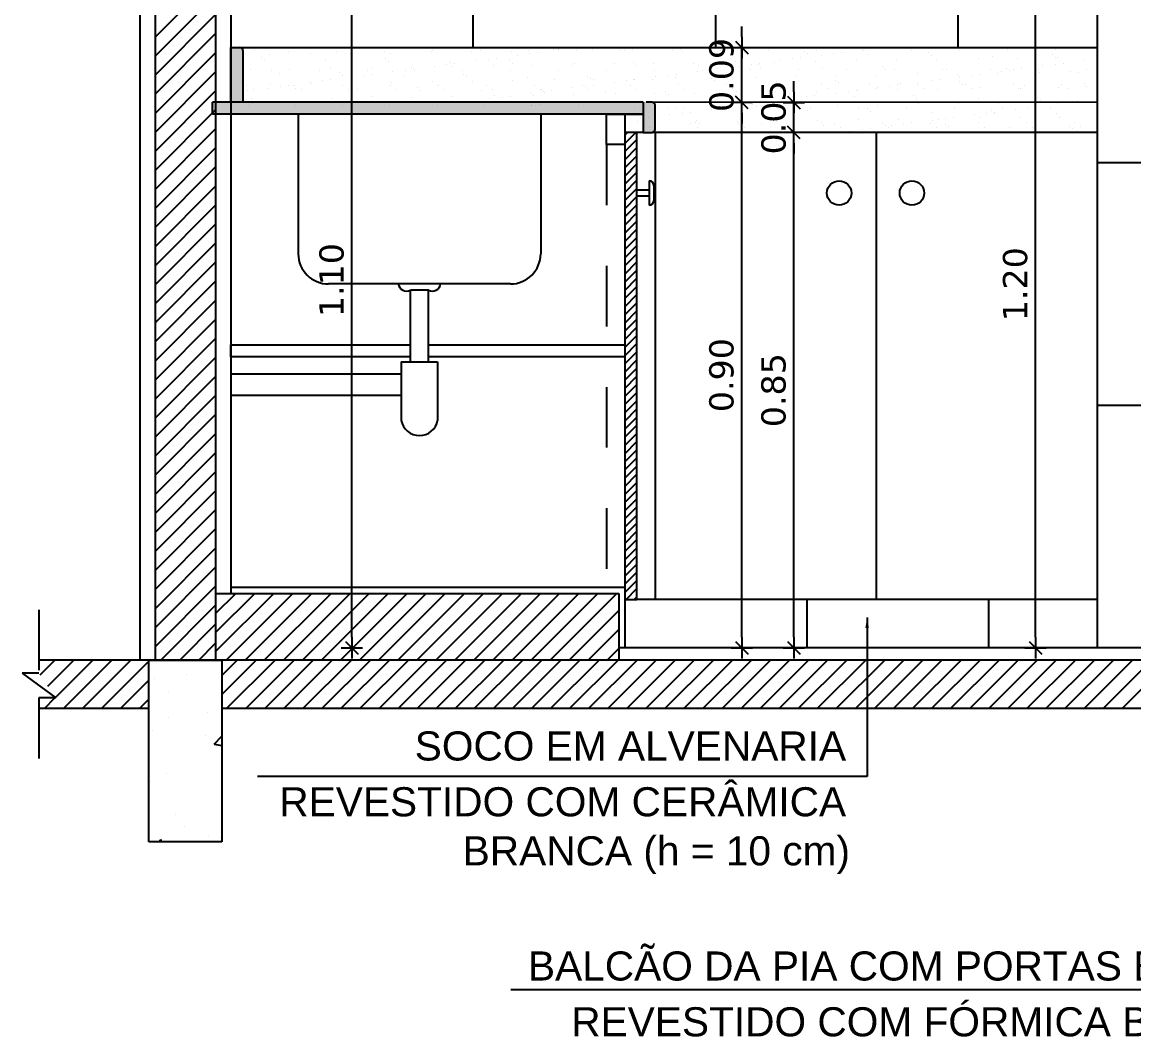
# Model space of a CAD drawing. Extents: x -36 to 357, y 137 to 237.
# Drawn here: x 10.263 to 12.096, y 180.021 to 181.694 of the extents above; entities that cross this region are included whole.
import ezdxf

# ---------------------------------------------------------------- set-up
doc = ezdxf.new("R2010")
doc.units = 0
doc.header["$LTSCALE"] = 0.01
doc.linetypes.add('TRACEJADO_P', pattern=[0.1875, 0.125, -0.0625])
doc.linetypes.add('TRAÇO-2PTOS_P', pattern=[0.625, 0.25, -0.125, 0, -0.125, 0, -0.125])
doc.layers.get('0').update_dxf_attribs({"linetype": 'CONTINUOUS'})
for name, color, linetype in [('01', 1, 'CONTINUOUS'), ('252', 252, 'CONTINUOUS'), ('A-AREAS', 2, 'CONTINUOUS'), ('A-COTAS', 1, 'CONTINUOUS'), ('A-HACHURAPARED', 254, 'CONTINUOUS'), ('A-PISOS-IDEN', 9, 'CONTINUOUS'), ('A-SIMBO', 2, 'CONTINUOUS'), ('AR-CORTE', 1, 'CONTINUOUS'), ('ARQ-ALV-CORTE', 3, 'CONTINUOUS'), ('ARQ-CTA-1_025', 1, 'CONTINUOUS'), ('ARQ-HTC', 9, 'CONTINUOUS'), ('ARQ-SMB-1_025', 1, 'CONTINUOUS'), ('ARQ-TXT-1_025', 2, 'CONTINUOUS'), ('ARQ_CORTE1', 3, 'CONTINUOUS')]:
    doc.layers.add(name, color=color, linetype=linetype)
doc.styles.add('ESC-50-A20', font='arial.ttf', dxfattribs={"height": 0.1})
doc.styles.add('FNDE Texto Cota 0025', font='verdana.ttf', dxfattribs={"height": 0.04})
doc.dimstyles.new('FNDE 1-0025', dxfattribs={"dimscale": 5, "dimtxt": 0.04, "dimasz": 0.0035, "dimexe": 0.15, "dimexo": 0.15, "dimgap": 0.0025, "dimtad": 1, "dimzin": 1, "dimdsep": 46, "dimtxsty": 'FNDE Texto Cota 0025', "dimblk": 'tic', "dimcen": 0.015, "dimdle": 0.15, "dimse1": 1, "dimse2": 1, "dimclrd": 251, "dimclre": 251, "dimclrt": 256, "dimaunit": 1, "dimadec": 3, "dimazin": 0, "dimtfac": 1, "dimtix": 1, "dimtmove": 2, "dimatfit": 3, "dimfxl": 0.15, "dimtvp": 1, "dimtolj": 1, "dimtzin": 0, "dimarcsym": 0})

# ---------------------------------------------------------------- blocks, each defined once
blk = doc.blocks.new('tic')
at = {"color": 251}
for p, q in [((-1, 0), (1, 0)), ((0, -1), (0, 1))]:
    blk.add_line(p, q, dxfattribs=at)
blk.add_line((-0.6, -0.6), (0.6, 0.6))

msp = doc.modelspace()

# ---------------------------------------------------------------- hatches: boundary and pattern name
at = {"layer": 'ARQ-HTC'}
for points in [[(10.6267, 181.6476, 0.414214), (10.6217, 181.6526), (10.6067, 181.6526), (10.6067, 181.5626), (10.6267, 181.5626)], [(11.3067, 181.5576, 0.414214), (11.3017, 181.5626), (11.2917, 181.5626), (11.2867, 181.5626), (11.2867, 181.5126), (11.3017, 181.5126, 0.414214), (11.3067, 181.5176)]]:
    msp.add_hatch(color=256, dxfattribs=at).paths.add_polyline_path(points)
h = msp.add_hatch(color=256, dxfattribs=at)
h.paths.add_polyline_path([(10.6067, 181.5626), (10.5817, 181.5626), (10.5817, 181.5426), (10.6067, 181.5426)])
h.paths.add_polyline_path([(10.5817, 181.5626), (10.5767, 181.5626), (10.5767, 181.5426), (10.5817, 181.5426)])
h.paths.add_polyline_path([(11.2867, 181.5626), (10.6067, 181.5626), (10.6067, 181.5426), (11.2867, 181.5426)])

# ---------------------------------------------------------------- linework, layer by layer
at = {"color": 252, "ltscale": 10}
for p, q in [((10.6356, 181.5565), (10.6356, 181.5565)), ((10.6422, 181.5608), (10.6422, 181.5608)), ((10.7135, 181.5567), (10.7135, 181.5567)), ((10.7913, 181.5568), (10.7913, 181.5568)), ((10.8692, 181.5569), (10.8692, 181.5569)), ((10.947, 181.5571), (10.947, 181.5571)), ((11.0249, 181.5572), (11.0249, 181.5572)), ((11.1027, 181.5574), (11.1027, 181.5574)), ((11.103, 181.5568), (11.103, 181.5568)), ((11.116, 181.5585), (11.116, 181.5585)), ((11.1363, 181.5612), (11.1363, 181.5612)), ((11.1806, 181.5575), (11.1806, 181.5575))]:
    msp.add_line(p, q, dxfattribs=at)
at = {"color": 1}
for p, q in [((10.8829, 181.2626), (10.8829, 181.2626)), ((10.9529, 181.2626), (10.9529, 181.2626))]:
    msp.add_line(p, q, dxfattribs=at)
at = {"layer": '01'}
for p, q in [((10.4567, 183.4372), (10.4567, 180.6422)), ((10.6067, 183.4372), (10.6067, 180.7522)), ((10.6067, 181.5726), (10.6067, 180.7522)), ((11.2267, 181.4926), (11.2267, 181.5426)), ((11.2267, 181.5426), (11.2867, 181.5426)), ((11.2567, 181.5426), (11.2567, 181.4926)), ((11.2867, 181.5126), (11.2767, 181.5126)), ((11.2567, 181.4926), (11.2267, 181.4926))]:
    msp.add_line(p, q, dxfattribs=at)
at = {"layer": '01', "color": 253}
for p, q in [((10.4817, 181.6699), (10.5817, 181.7699)), ((10.4817, 181.6384), (10.5817, 181.7384)), ((10.4817, 181.607), (10.5817, 181.707)), ((10.4817, 181.5756), (10.5817, 181.6756)), ((10.4817, 181.5441), (10.5817, 181.6441)), ((10.4817, 181.5127), (10.5817, 181.6127)), ((10.4817, 181.4813), (10.5817, 181.5813)), ((10.4817, 181.4499), (10.5817, 181.5499)), ((10.4817, 181.4184), (10.5817, 181.5184)), ((10.4817, 181.387), (10.5817, 181.487)), ((10.4817, 181.3556), (10.5817, 181.4556)), ((10.4817, 181.3241), (10.5817, 181.4241)), ((10.4817, 181.2927), (10.5817, 181.3927)), ((10.4817, 181.2613), (10.5817, 181.3613)), ((10.4817, 181.2298), (10.5817, 181.3298)), ((10.4817, 181.1984), (10.5817, 181.2984)), ((10.4817, 181.167), (10.5817, 181.267)), ((10.4817, 181.1355), (10.5817, 181.2355)), ((10.4817, 181.1041), (10.5817, 181.2041)), ((10.4817, 181.0727), (10.5817, 181.1727)), ((10.4817, 181.0413), (10.5817, 181.1413)), ((10.4817, 181.0098), (10.5817, 181.1098)), ((10.4817, 180.9784), (10.5817, 181.0784)), ((10.4817, 180.947), (10.5817, 181.047)), ((10.4817, 180.9155), (10.5817, 181.0155)), ((10.4817, 180.8841), (10.5817, 180.9841)), ((10.4817, 180.8527), (10.5817, 180.9527)), ((10.4817, 180.8212), (10.5817, 180.9212)), ((10.4817, 180.7898), (10.5817, 180.8898)), ((10.4817, 180.7584), (10.5817, 180.8584)), ((10.4817, 180.7269), (10.5817, 180.8269)), ((10.4817, 180.6955), (10.5817, 180.7955)), ((10.4817, 180.6641), (10.5817, 180.7641)), ((10.4912, 180.6422), (10.5817, 180.7327)), ((10.5227, 180.6422), (10.5817, 180.7012)), ((10.5541, 180.6422), (10.5817, 180.6698)), ((10.292, 180.618), (10.3162, 180.6422)), ((10.3046, 180.5992), (10.3477, 180.6422)), ((10.3173, 180.5804), (10.3791, 180.6422)), ((10.3305, 180.5622), (10.4105, 180.6422)), ((10.3619, 180.5622), (10.4419, 180.6422)), ((10.3934, 180.5622), (10.4717, 180.6405)), ((10.5917, 180.6169), (10.617, 180.6422)), ((10.5917, 180.5855), (10.6484, 180.6422)), ((10.5998, 180.5622), (10.6798, 180.6422)), ((10.6313, 180.5622), (10.7113, 180.6422)), ((10.6627, 180.5622), (10.7427, 180.6422)), ((10.6941, 180.5622), (10.7741, 180.6422)), ((10.7256, 180.5622), (10.8056, 180.6422)), ((10.757, 180.5622), (10.837, 180.6422)), ((10.7884, 180.5622), (10.8684, 180.6422)), ((10.8198, 180.5622), (10.8998, 180.6422)), ((10.8513, 180.5622), (10.9313, 180.6422)), ((10.8827, 180.5622), (10.9627, 180.6422)), ((10.9141, 180.5622), (10.9941, 180.6422)), ((10.9456, 180.5622), (11.0256, 180.6422)), ((10.977, 180.5622), (11.057, 180.6422)), ((11.0084, 180.5622), (11.0884, 180.6422)), ((11.0399, 180.5622), (11.1199, 180.6422)), ((11.0713, 180.5622), (11.1513, 180.6422)), ((11.1027, 180.5622), (11.1827, 180.6422)), ((11.1342, 180.5622), (11.2142, 180.6422)), ((11.1656, 180.5622), (11.2456, 180.6422)), ((11.197, 180.5622), (11.277, 180.6422)), ((11.2285, 180.5622), (11.3085, 180.6422)), ((11.2599, 180.5622), (11.3399, 180.6422)), ((11.2913, 180.5622), (11.3713, 180.6422)), ((11.3227, 180.5622), (11.4027, 180.6422)), ((11.3542, 180.5622), (11.4342, 180.6422)), ((11.3856, 180.5622), (11.4656, 180.6422)), ((11.417, 180.5622), (11.497, 180.6422)), ((11.4485, 180.5622), (11.5285, 180.6422)), ((11.4799, 180.5622), (11.5599, 180.6422)), ((11.5113, 180.5622), (11.5913, 180.6422)), ((11.5428, 180.5622), (11.6228, 180.6422)), ((11.5742, 180.5622), (11.6542, 180.6422)), ((11.6056, 180.5622), (11.6856, 180.6422)), ((11.6371, 180.5622), (11.7171, 180.6422)), ((11.6685, 180.5622), (11.7485, 180.6422)), ((11.6999, 180.5622), (11.7799, 180.6422)), ((11.7313, 180.5622), (11.8113, 180.6422)), ((11.7628, 180.5622), (11.8428, 180.6422)), ((11.7942, 180.5622), (11.8742, 180.6422)), ((11.8256, 180.5622), (11.9056, 180.6422)), ((11.8571, 180.5622), (11.9371, 180.6422)), ((11.8885, 180.5622), (11.9685, 180.6422)), ((11.9199, 180.5622), (11.9999, 180.6422)), ((11.9514, 180.5622), (12.0314, 180.6422)), ((11.9828, 180.5622), (12.0628, 180.6422)), ((12.0142, 180.5622), (12.0942, 180.6422)), ((12.0457, 180.5622), (12.1257, 180.6422)), ((12.0771, 180.5622), (12.1571, 180.6422)), ((10.4248, 180.5622), (10.4717, 180.6091)), ((10.2991, 180.5622), (10.3165, 180.5797)), ((10.4562, 180.5622), (10.4717, 180.5777))]:
    msp.add_line(p, q, dxfattribs=at)
at = {"layer": '01', "ltscale": 10}
msp.add_line((10.6217, 181.6526), (12.0367, 181.6526), dxfattribs=at)
at = {"layer": '01', "color": 252}
for p, q in [((10.7179, 181.5426), (10.7179, 181.3126)), ((11.1179, 181.5426), (11.1179, 181.3126)), ((11.0679, 181.2626), (10.7679, 181.2626)), ((10.9329, 181.2526), (10.9029, 181.2526)), ((10.9029, 181.1343), (10.9029, 181.2526)), ((10.9329, 181.1343), (10.9329, 181.2526)), ((10.8879, 181.1343), (10.8879, 181.0376)), ((10.8879, 181.1343), (10.9479, 181.1343)), ((10.9479, 181.1343), (10.9479, 181.0376)), ((10.6067, 181.1143), (10.8879, 181.1143)), ((10.6067, 181.0789), (10.8879, 181.0789))]:
    msp.add_line(p, q, dxfattribs=at)
at = {"layer": '01', "color": 251}
for p, q in [((11.2567, 181.508), (11.2613, 181.5126)), ((11.2567, 181.4945), (11.2748, 181.5126)), ((11.2567, 181.481), (11.2767, 181.501)), ((11.2567, 181.4676), (11.2767, 181.4876)), ((11.2567, 181.4541), (11.2767, 181.4741)), ((11.2567, 181.4406), (11.2767, 181.4606)), ((11.2567, 181.4272), (11.2767, 181.4472)), ((11.2567, 181.4137), (11.2767, 181.4337)), ((11.2567, 181.4002), (11.2767, 181.4202)), ((11.2567, 181.3867), (11.2767, 181.4067)), ((11.2567, 181.3733), (11.2767, 181.3933)), ((11.2567, 181.3598), (11.2767, 181.3798)), ((11.2567, 181.3463), (11.2767, 181.3663)), ((11.2567, 181.3329), (11.2767, 181.3529)), ((11.2567, 181.3194), (11.2767, 181.3394)), ((11.2567, 181.3059), (11.2767, 181.3259)), ((11.2567, 181.2924), (11.2767, 181.3124)), ((11.2567, 181.279), (11.2767, 181.299)), ((11.2567, 181.2655), (11.2767, 181.2855)), ((11.2567, 181.252), (11.2767, 181.272)), ((11.2567, 181.2386), (11.2767, 181.2586)), ((11.2567, 181.2251), (11.2767, 181.2451)), ((11.2567, 181.2116), (11.2767, 181.2316)), ((11.2567, 181.1982), (11.2767, 181.2182)), ((11.2567, 181.1847), (11.2767, 181.2047)), ((11.2567, 181.1712), (11.2767, 181.1912)), ((11.2567, 181.1577), (11.2767, 181.1777)), ((10.6067, 181.1424), (10.6067, 181.1624)), ((10.6067, 181.1624), (10.9029, 181.1624)), ((10.9329, 181.1624), (11.2567, 181.1624)), ((11.2567, 181.1443), (11.2767, 181.1643)), ((11.2567, 181.1624), (11.2567, 181.1424)), ((11.2567, 181.1308), (11.2767, 181.1508)), ((10.9029, 181.1424), (10.6067, 181.1424)), ((11.2567, 181.1424), (10.9329, 181.1424)), ((11.2567, 181.1173), (11.2767, 181.1373)), ((11.2567, 181.1039), (11.2767, 181.1239)), ((11.2567, 181.0904), (11.2767, 181.1104)), ((11.2567, 181.0769), (11.2767, 181.0969)), ((11.2567, 181.0635), (11.2767, 181.0835)), ((11.2567, 181.05), (11.2767, 181.07)), ((11.2567, 181.0365), (11.2767, 181.0565)), ((11.2567, 181.023), (11.2767, 181.043)), ((11.2567, 181.0096), (11.2767, 181.0296)), ((11.2567, 180.9961), (11.2767, 181.0161)), ((11.2567, 180.9826), (11.2767, 181.0026)), ((11.2567, 180.9692), (11.2767, 180.9892)), ((11.2567, 180.9557), (11.2767, 180.9757)), ((11.2567, 180.9422), (11.2767, 180.9622)), ((11.2567, 180.9287), (11.2767, 180.9487)), ((11.2567, 180.9153), (11.2767, 180.9353)), ((11.2567, 180.9018), (11.2767, 180.9218)), ((11.2567, 180.8883), (11.2767, 180.9083)), ((11.2567, 180.8749), (11.2767, 180.8949)), ((11.2567, 180.8614), (11.2767, 180.8814)), ((11.2567, 180.8479), (11.2767, 180.8679)), ((11.2567, 180.8345), (11.2767, 180.8545)), ((11.2567, 180.821), (11.2767, 180.841)), ((11.2567, 180.8075), (11.2767, 180.8275)), ((11.2567, 180.794), (11.2767, 180.814)), ((11.2567, 180.7806), (11.2767, 180.8006)), ((11.2567, 180.7671), (11.2767, 180.7871)), ((11.2567, 180.7536), (11.2767, 180.7736)), ((11.2587, 180.7422), (11.2767, 180.7602)), ((11.2722, 180.7422), (11.2767, 180.7467))]:
    msp.add_line(p, q, dxfattribs=at)
at = {"layer": '01', "linetype": 'TRAÇO-2PTOS_P', "ltscale": 10}
msp.add_line((11.2267, 181.4926), (11.2267, 180.7622), dxfattribs=at)
at = {"layer": '01', "color": 252}
for centre, radius, start, end in [((10.7679, 181.3126), 0.05, 180, 270), ((11.0679, 181.3126), 0.05, 270, 0), ((10.8963, 181.2645), 0.0136, 188.131, 298.7389), ((10.9394, 181.2645), 0.0136, 241.2611, 351.869), ((10.9179, 181.0431), 0.0305, 190.3889, 349.6111)]:
    msp.add_arc(centre, radius, start, end, dxfattribs=at)
at = {"layer": '252', "color": 252}
for p, q in [((11.8067, 181.6526, -0.039), (11.8067, 183.4372, -0.0005)), ((11.0067, 181.6526, -0.039), (11.0067, 181.9022, -0.0336)), ((11.4067, 181.6526, -0.039), (11.4067, 181.9022, -0.0336)), ((12.1367, 181.4622), (12.0367, 181.4622)), ((12.1367, 181.0622), (12.0367, 181.0622)), ((11.5567, 180.7422), (11.5567, 180.6622)), ((11.8567, 180.7422), (11.8567, 180.6622))]:
    msp.add_line(p, q, dxfattribs=at)
at = {"layer": 'A-AREAS'}
for p, q in [((11.2767, 181.5126), (11.2567, 181.5126)), ((11.2767, 181.5126), (11.2567, 181.5126)), ((11.2567, 181.5126), (11.2567, 180.7422)), ((11.2767, 180.7422), (11.2767, 181.5126)), ((11.2567, 180.7422), (11.2767, 180.7422))]:
    msp.add_line(p, q, dxfattribs=at)
at = {"layer": 'A-COTAS'}
for p, q in [((11.3067, 181.5126), (11.3067, 180.7422)), ((11.6717, 180.7422), (11.6717, 181.5126)), ((11.2966, 181.4327), (11.2966, 181.3925)), ((11.3046, 181.4247), (11.3046, 181.4005)), ((11.2966, 181.4176), (11.2767, 181.4176)), ((11.2966, 181.4076), (11.2767, 181.4076))]:
    msp.add_line(p, q, dxfattribs=at)
for centre in [(11.6103, 181.4126), (11.6103, 181.4126), (11.7303, 181.4126)]:
    msp.add_circle(centre, 0.0201, dxfattribs=at)
for centre, start, end in [((11.2966, 181.4247), 0, 90), ((11.2966, 181.4005), 270, 0)]:
    msp.add_arc(centre, 0.008, start, end, dxfattribs=at)
at = {"layer": 'A-HACHURAPARED', "color": 252}
for p, q in [((10.6453, 181.6485), (10.6453, 181.6485)), ((10.6659, 181.6512), (10.6659, 181.6512)), ((10.702, 181.6466), (10.702, 181.6466)), ((10.7384, 181.643), (10.7384, 181.643)), ((10.7811, 181.6467), (10.7811, 181.6467)), ((10.8034, 181.6427), (10.8034, 181.6427)), ((10.8602, 181.6469), (10.8602, 181.6469)), ((10.8699, 181.6435), (10.8699, 181.6435)), ((10.9385, 181.646), (10.9385, 181.646)), ((10.9393, 181.647), (10.9393, 181.647)), ((10.9431, 181.6519), (10.9431, 181.6519)), ((11.0034, 181.6457), (11.0034, 181.6457)), ((11.0184, 181.6471), (11.0184, 181.6471)), ((11.0447, 181.651), (11.0447, 181.651)), ((11.0699, 181.6465), (11.0699, 181.6465)), ((11.0975, 181.6473), (11.0975, 181.6473)), ((11.0996, 181.6425), (11.0996, 181.6425)), ((11.1128, 181.6443), (11.1128, 181.6443)), ((11.1385, 181.649), (11.1385, 181.649)), ((11.1473, 181.6488), (11.1473, 181.6488)), ((11.1479, 181.6488), (11.1479, 181.6488)), ((11.168, 181.6515), (11.168, 181.6515)), ((11.1766, 181.6474), (11.1766, 181.6474)), ((11.2035, 181.6487), (11.2035, 181.6487)), ((11.2495, 181.6479), (11.2495, 181.6479)), ((11.2557, 181.6476), (11.2557, 181.6476)), ((11.27, 181.6495), (11.27, 181.6495)), ((11.3348, 181.6477), (11.3348, 181.6477)), ((11.3386, 181.652), (11.3386, 181.652)), ((11.348, 181.65), (11.348, 181.65)), ((11.3526, 181.6457), (11.3526, 181.6457)), ((11.4036, 181.6517), (11.4036, 181.6517)), ((11.4139, 181.6479), (11.4139, 181.6479)), ((11.4543, 181.6448), (11.4543, 181.6448)), ((11.4701, 181.6525), (11.4701, 181.6525)), ((11.493, 181.648), (11.493, 181.648)), ((11.5527, 181.6468), (11.5527, 181.6468)), ((11.5574, 181.6425), (11.5574, 181.6425)), ((11.5721, 181.6481), (11.5721, 181.6481)), ((11.6016, 181.6428), (11.6016, 181.6428)), ((11.6148, 181.6446), (11.6148, 181.6446)), ((11.6493, 181.6491), (11.6493, 181.6491)), ((11.6512, 181.6483), (11.6512, 181.6483)), ((11.6591, 181.6417), (11.6591, 181.6417)), ((11.67, 181.6518), (11.67, 181.6518)), ((11.7303, 181.6484), (11.7303, 181.6484)), ((11.7575, 181.6437), (11.7575, 181.6437)), ((11.8094, 181.6486), (11.8094, 181.6486)), ((11.8885, 181.6487), (11.8885, 181.6487)), ((11.9676, 181.6489), (11.9676, 181.6489)), ((10.6573, 181.637), (10.6573, 181.637)), ((10.662, 181.6327), (10.662, 181.6327)), ((10.6698, 181.6405), (10.6698, 181.6405)), ((10.7636, 181.6319), (10.7636, 181.6319)), ((10.8621, 181.6339), (10.8621, 181.6339)), ((10.8667, 181.6296), (10.8667, 181.6296)), ((10.9628, 181.6245), (10.9628, 181.6245)), ((10.9684, 181.6287), (10.9684, 181.6287)), ((10.9761, 181.6263), (10.9761, 181.6263)), ((11.0106, 181.6308), (11.0106, 181.6308)), ((11.0312, 181.6335), (11.0312, 181.6335)), ((11.0393, 181.623), (11.0393, 181.623)), ((11.0444, 181.6353), (11.0444, 181.6353)), ((11.0668, 181.6308), (11.0668, 181.6308)), ((11.0715, 181.6265), (11.0715, 181.6265)), ((11.0789, 181.6398), (11.0789, 181.6398)), ((11.1708, 181.6236), (11.1708, 181.6236)), ((11.1732, 181.6256), (11.1732, 181.6256)), ((11.2394, 181.626), (11.2394, 181.626)), ((11.2716, 181.6277), (11.2716, 181.6277)), ((11.2763, 181.6234), (11.2763, 181.6234)), ((11.3043, 181.6257), (11.3043, 181.6257)), ((11.3708, 181.6266), (11.3708, 181.6266)), ((11.4394, 181.629), (11.4394, 181.629)), ((11.4649, 181.6248), (11.4649, 181.6248)), ((11.4764, 181.6245), (11.4764, 181.6245)), ((11.4781, 181.6266), (11.4781, 181.6266)), ((11.5044, 181.6287), (11.5044, 181.6287)), ((11.5126, 181.6311), (11.5126, 181.6311)), ((11.5332, 181.6338), (11.5332, 181.6338)), ((11.5465, 181.6356), (11.5465, 181.6356)), ((11.5709, 181.6296), (11.5709, 181.6296)), ((11.581, 181.6401), (11.581, 181.6401)), ((11.6395, 181.6321), (11.6395, 181.6321)), ((11.7045, 181.6317), (11.7045, 181.6317)), ((11.7622, 181.6394), (11.7622, 181.6394)), ((11.771, 181.6326), (11.771, 181.6326)), ((11.8396, 181.6351), (11.8396, 181.6351)), ((11.8638, 181.6386), (11.8638, 181.6386)), ((11.9045, 181.6348), (11.9045, 181.6348)), ((11.9623, 181.6406), (11.9623, 181.6406)), ((11.9669, 181.6252), (11.9669, 181.6252)), ((11.967, 181.6363), (11.967, 181.6363)), ((11.971, 181.6356), (11.971, 181.6356)), ((11.9801, 181.6269), (11.9801, 181.6269)), ((12.0146, 181.6314), (12.0146, 181.6314)), ((12.0353, 181.6342), (12.0353, 181.6342)), ((10.6392, 181.617), (10.6392, 181.617)), ((10.6732, 181.6144), (10.6732, 181.6144)), ((10.6873, 181.6096), (10.6873, 181.6096)), ((10.7041, 181.6167), (10.7041, 181.6167)), ((10.7523, 181.6145), (10.7523, 181.6145)), ((10.7706, 181.6176), (10.7706, 181.6176)), ((10.7857, 181.6116), (10.7857, 181.6116)), ((10.7904, 181.6073), (10.7904, 181.6073)), ((10.8261, 181.6065), (10.8261, 181.6065)), ((10.8314, 181.6146), (10.8314, 181.6146)), ((10.8392, 181.62), (10.8392, 181.62)), ((10.8393, 181.6082), (10.8393, 181.6082)), ((10.8738, 181.6128), (10.8738, 181.6128)), ((10.892, 181.6064), (10.892, 181.6064)), ((10.8945, 181.6155), (10.8945, 181.6155)), ((10.9042, 181.6197), (10.9042, 181.6197)), ((10.9077, 181.6173), (10.9077, 181.6173)), ((10.9105, 181.6148), (10.9105, 181.6148)), ((10.9422, 181.6218), (10.9422, 181.6218)), ((10.9707, 181.6206), (10.9707, 181.6206)), ((10.9896, 181.6149), (10.9896, 181.6149)), ((10.9905, 181.6085), (10.9905, 181.6085)), ((11.0687, 181.6151), (11.0687, 181.6151)), ((11.1043, 181.6227), (11.1043, 181.6227)), ((11.1478, 181.6152), (11.1478, 181.6152)), ((11.1953, 181.6054), (11.1953, 181.6054)), ((11.2269, 181.6154), (11.2269, 181.6154)), ((11.306, 181.6155), (11.306, 181.6155)), ((11.3281, 181.6068), (11.3281, 181.6068)), ((11.3413, 181.6086), (11.3413, 181.6086)), ((11.3758, 181.6131), (11.3758, 181.6131)), ((11.3779, 181.6225), (11.3779, 181.6225)), ((11.3851, 181.6156), (11.3851, 181.6156)), ((11.3965, 181.6158), (11.3965, 181.6158)), ((11.4097, 181.6176), (11.4097, 181.6176)), ((11.4442, 181.6221), (11.4442, 181.6221)), ((11.4642, 181.6158), (11.4642, 181.6158)), ((11.4811, 181.6203), (11.4811, 181.6203)), ((11.5403, 181.6061), (11.5403, 181.6061)), ((11.5433, 181.6159), (11.5433, 181.6159)), ((11.5827, 181.6194), (11.5827, 181.6194)), ((11.6052, 181.6058), (11.6052, 181.6058)), ((11.6224, 181.6161), (11.6224, 181.6161)), ((11.6717, 181.6066), (11.6717, 181.6066)), ((11.6812, 181.6214), (11.6812, 181.6214)), ((11.6858, 181.6171), (11.6858, 181.6171)), ((11.7015, 181.6162), (11.7015, 181.6162)), ((11.7403, 181.6091), (11.7403, 181.6091)), ((11.7806, 181.6164), (11.7806, 181.6164)), ((11.7875, 181.6163), (11.7875, 181.6163)), ((11.8053, 181.6088), (11.8053, 181.6088)), ((11.8301, 181.6072), (11.8301, 181.6072)), ((11.8434, 181.6089), (11.8434, 181.6089)), ((11.8597, 181.6165), (11.8597, 181.6165)), ((11.8718, 181.6096), (11.8718, 181.6096)), ((11.8779, 181.6134), (11.8779, 181.6134)), ((11.8859, 181.6183), (11.8859, 181.6183)), ((11.8906, 181.614), (11.8906, 181.614)), ((11.8985, 181.6162), (11.8985, 181.6162)), ((11.9117, 181.6179), (11.9117, 181.6179)), ((11.9388, 181.6167), (11.9388, 181.6167)), ((11.9404, 181.6121), (11.9404, 181.6121)), ((11.9462, 181.6224), (11.9462, 181.6224)), ((11.9922, 181.6131), (11.9922, 181.6131)), ((12.0054, 181.6118), (12.0054, 181.6118)), ((12.0179, 181.6168), (12.0179, 181.6168)), ((10.6327, 181.5896), (10.6327, 181.5896)), ((10.6714, 181.5916), (10.6714, 181.5916)), ((10.6894, 181.5885), (10.6894, 181.5885)), ((10.7026, 181.5902), (10.7026, 181.5902)), ((10.7094, 181.5893), (10.7094, 181.5893)), ((10.7118, 181.5898), (10.7118, 181.5898)), ((10.7371, 181.5948), (10.7371, 181.5948)), ((10.74, 181.594), (10.74, 181.594)), ((10.7577, 181.5975), (10.7577, 181.5975)), ((10.771, 181.5992), (10.771, 181.5992)), ((10.7909, 181.5899), (10.7909, 181.5899)), ((10.805, 181.5937), (10.805, 181.5937)), ((10.8055, 181.6038), (10.8055, 181.6038)), ((10.87, 181.5901), (10.87, 181.5901)), ((10.8715, 181.5946), (10.8715, 181.5946)), ((10.9401, 181.5971), (10.9401, 181.5971)), ((10.9491, 181.5902), (10.9491, 181.5902)), ((10.9952, 181.6042), (10.9952, 181.6042)), ((11.005, 181.5967), (11.005, 181.5967)), ((11.0282, 181.5904), (11.0282, 181.5904)), ((11.0715, 181.5976), (11.0715, 181.5976)), ((11.0968, 181.6033), (11.0968, 181.6033)), ((11.1073, 181.5905), (11.1073, 181.5905)), ((11.1401, 181.6001), (11.1401, 181.6001)), ((11.1864, 181.5906), (11.1864, 181.5906)), ((11.1914, 181.5888), (11.1914, 181.5888)), ((11.1999, 181.6011), (11.1999, 181.6011)), ((11.2046, 181.5906), (11.2046, 181.5906)), ((11.2051, 181.5998), (11.2051, 181.5998)), ((11.2391, 181.5951), (11.2391, 181.5951)), ((11.2598, 181.5978), (11.2598, 181.5978)), ((11.2655, 181.5908), (11.2655, 181.5908)), ((11.2716, 181.6006), (11.2716, 181.6006)), ((11.273, 181.5996), (11.273, 181.5996)), ((11.3016, 181.6002), (11.3016, 181.6002)), ((11.3075, 181.6041), (11.3075, 181.6041)), ((11.3402, 181.6031), (11.3402, 181.6031)), ((11.3446, 181.5909), (11.3446, 181.5909)), ((11.4, 181.6022), (11.4, 181.6022)), ((11.4047, 181.598), (11.4047, 181.598)), ((11.4052, 181.6028), (11.4052, 181.6028)), ((11.4237, 181.5911), (11.4237, 181.5911)), ((11.4717, 181.6036), (11.4717, 181.6036)), ((11.5028, 181.5912), (11.5028, 181.5912)), ((11.5063, 181.5971), (11.5063, 181.5971)), ((11.5819, 181.5914), (11.5819, 181.5914)), ((11.6048, 181.5991), (11.6048, 181.5991)), ((11.6095, 181.5948), (11.6095, 181.5948)), ((11.661, 181.5915), (11.661, 181.5915)), ((11.6727, 181.5864), (11.6727, 181.5864)), ((11.6934, 181.5892), (11.6934, 181.5892)), ((11.7066, 181.5909), (11.7066, 181.5909)), ((11.7111, 181.594), (11.7111, 181.594)), ((11.7401, 181.5917), (11.7401, 181.5917)), ((11.7411, 181.5954), (11.7411, 181.5954)), ((11.7618, 181.5982), (11.7618, 181.5982)), ((11.775, 181.5999), (11.775, 181.5999)), ((11.8095, 181.6044), (11.8095, 181.6044)), ((11.8096, 181.596), (11.8096, 181.596)), ((11.8143, 181.5917), (11.8143, 181.5917)), ((11.8192, 181.5918), (11.8192, 181.5918)), ((11.8983, 181.5919), (11.8983, 181.5919)), ((11.9159, 181.5908), (11.9159, 181.5908)), ((11.9726, 181.5867), (11.9726, 181.5867)), ((11.9774, 181.5921), (11.9774, 181.5921)), ((12.0143, 181.5929), (12.0143, 181.5929)), ((12.019, 181.5886), (12.019, 181.5886)), ((10.6342, 181.5812), (10.6342, 181.5812)), ((10.6408, 181.5681), (10.6408, 181.5681)), ((10.6434, 181.5828), (10.6434, 181.5828)), ((10.6687, 181.5858), (10.6687, 181.5858)), ((10.714, 181.585), (10.714, 181.585)), ((10.7225, 181.583), (10.7225, 181.583)), ((10.7722, 181.5686), (10.7722, 181.5686)), ((10.8016, 181.5831), (10.8016, 181.5831)), ((10.8157, 181.5841), (10.8157, 181.5841)), ((10.8408, 181.5711), (10.8408, 181.5711)), ((10.8807, 181.5832), (10.8807, 181.5832)), ((10.9058, 181.5708), (10.9058, 181.5708)), ((10.9141, 181.5862), (10.9141, 181.5862)), ((10.9188, 181.5819), (10.9188, 181.5819)), ((10.9598, 181.5834), (10.9598, 181.5834)), ((10.9723, 181.5716), (10.9723, 181.5716)), ((11.0204, 181.581), (11.0204, 181.581)), ((11.034, 181.5681), (11.034, 181.5681)), ((11.0389, 181.5835), (11.0389, 181.5835)), ((11.0409, 181.5741), (11.0409, 181.5741)), ((11.0546, 181.5708), (11.0546, 181.5708)), ((11.0679, 181.5726), (11.0679, 181.5726)), ((11.1024, 181.5771), (11.1024, 181.5771)), ((11.1059, 181.5738), (11.1059, 181.5738)), ((11.118, 181.5837), (11.118, 181.5837)), ((11.1189, 181.5831), (11.1189, 181.5831)), ((11.123, 181.5798), (11.123, 181.5798)), ((11.1236, 181.5788), (11.1236, 181.5788)), ((11.1362, 181.5816), (11.1362, 181.5816)), ((11.1707, 181.5861), (11.1707, 181.5861)), ((11.1724, 181.5746), (11.1724, 181.5746)), ((11.1971, 181.5838), (11.1971, 181.5838)), ((11.2252, 181.5779), (11.2252, 181.5779)), ((11.241, 181.5771), (11.241, 181.5771)), ((11.2762, 181.584), (11.2762, 181.584)), ((11.3059, 181.5768), (11.3059, 181.5768)), ((11.3237, 181.58), (11.3237, 181.58)), ((11.3284, 181.5757), (11.3284, 181.5757)), ((11.3553, 181.5841), (11.3553, 181.5841)), ((11.3724, 181.5776), (11.3724, 181.5776)), ((11.43, 181.5748), (11.43, 181.5748)), ((11.4344, 181.5843), (11.4344, 181.5843)), ((11.441, 181.5801), (11.441, 181.5801)), ((11.506, 181.5798), (11.506, 181.5798)), ((11.5135, 181.5844), (11.5135, 181.5844)), ((11.5284, 181.5768), (11.5284, 181.5768)), ((11.5331, 181.5725), (11.5331, 181.5725)), ((11.536, 181.5684), (11.536, 181.5684)), ((11.5567, 181.5712), (11.5567, 181.5712)), ((11.5699, 181.5729), (11.5699, 181.5729)), ((11.5725, 181.5806), (11.5725, 181.5806)), ((11.5926, 181.5845), (11.5926, 181.5845)), ((11.6044, 181.5774), (11.6044, 181.5774)), ((11.625, 181.5802), (11.625, 181.5802)), ((11.6348, 181.5717), (11.6348, 181.5717)), ((11.6382, 181.5819), (11.6382, 181.5819)), ((11.6411, 181.5831), (11.6411, 181.5831)), ((11.6717, 181.5847), (11.6717, 181.5847)), ((11.7061, 181.5828), (11.7061, 181.5828)), ((11.7332, 181.5737), (11.7332, 181.5737)), ((11.7379, 181.5694), (11.7379, 181.5694)), ((11.7508, 181.5848), (11.7508, 181.5848)), ((11.7726, 181.5836), (11.7726, 181.5836)), ((11.8299, 181.585), (11.8299, 181.585)), ((11.8395, 181.5686), (11.8395, 181.5686)), ((11.8412, 181.5861), (11.8412, 181.5861)), ((11.9061, 181.5858), (11.9061, 181.5858)), ((11.909, 181.5851), (11.909, 181.5851)), ((11.938, 181.5706), (11.938, 181.5706)), ((11.9881, 181.5853), (11.9881, 181.5853)), ((10.633, 181.567), (10.633, 181.567)), ((10.6377, 181.5627), (10.6377, 181.5627)), ((10.8378, 181.5639), (10.8378, 181.5639)), ((10.9995, 181.5636), (10.9995, 181.5636)), ((11.2732, 181.5517), (11.2732, 181.5517)), ((11.3265, 181.5519), (11.3265, 181.5519)), ((11.3418, 181.5541), (11.3418, 181.5541)), ((11.3536, 181.5525), (11.3536, 181.5525)), ((11.3993, 181.5504), (11.3993, 181.5504)), ((11.4056, 181.552), (11.4056, 181.552)), ((11.4068, 181.5538), (11.4068, 181.5538)), ((11.4199, 181.5532), (11.4199, 181.5532)), ((11.4331, 181.5549), (11.4331, 181.5549)), ((11.4521, 181.5545), (11.4521, 181.5545)), ((11.4568, 181.5503), (11.4568, 181.5503)), ((11.4676, 181.5594), (11.4676, 181.5594)), ((11.4733, 181.5547), (11.4733, 181.5547)), ((11.4847, 181.5522), (11.4847, 181.5522)), ((11.4883, 181.5622), (11.4883, 181.5622)), ((11.5015, 181.5639), (11.5015, 181.5639)), ((11.5419, 181.5571), (11.5419, 181.5571)), ((11.5638, 181.5523), (11.5638, 181.5523)), ((11.6068, 181.5568), (11.6068, 181.5568)), ((11.6429, 181.5525), (11.6429, 181.5525)), ((11.6569, 181.5514), (11.6569, 181.5514)), ((11.6733, 181.5577), (11.6733, 181.5577)), ((11.722, 181.5526), (11.722, 181.5526)), ((11.7419, 181.5601), (11.7419, 181.5601)), ((11.8011, 181.5528), (11.8011, 181.5528)), ((11.8069, 181.5598), (11.8069, 181.5598)), ((11.8734, 181.5607), (11.8734, 181.5607)), ((11.8802, 181.5529), (11.8802, 181.5529)), ((11.9013, 181.5508), (11.9013, 181.5508)), ((11.9219, 181.5535), (11.9219, 181.5535)), ((11.9352, 181.5552), (11.9352, 181.5552)), ((11.942, 181.5632), (11.942, 181.5632)), ((11.9427, 181.5663), (11.9427, 181.5663)), ((11.9593, 181.553), (11.9593, 181.553)), ((11.9697, 181.5598), (11.9697, 181.5598)), ((11.9903, 181.5625), (11.9903, 181.5625)), ((12.0035, 181.5642), (12.0035, 181.5642)), ((12.007, 181.5628), (12.007, 181.5628)), ((11.2832, 181.5352), (11.2832, 181.5352)), ((11.2964, 181.5369), (11.2964, 181.5369)), ((11.3309, 181.5414), (11.3309, 181.5414)), ((11.3515, 181.5442), (11.3515, 181.5442)), ((11.3648, 181.5459), (11.3648, 181.5459)), ((11.3757, 181.5323), (11.3757, 181.5323)), ((11.5584, 181.5494), (11.5584, 181.5494)), ((11.5741, 181.5317), (11.5741, 181.5317)), ((11.6427, 181.5342), (11.6427, 181.5342)), ((11.6615, 181.5471), (11.6615, 181.5471)), ((11.7077, 181.5339), (11.7077, 181.5339)), ((11.7632, 181.5463), (11.7632, 181.5463)), ((11.7645, 181.5328), (11.7645, 181.5328)), ((11.7742, 181.5347), (11.7742, 181.5347)), ((11.7852, 181.5355), (11.7852, 181.5355)), ((11.7984, 181.5372), (11.7984, 181.5372)), ((11.8329, 181.5418), (11.8329, 181.5418)), ((11.8428, 181.5372), (11.8428, 181.5372)), ((11.8536, 181.5445), (11.8536, 181.5445)), ((11.8616, 181.5483), (11.8616, 181.5483)), ((11.8663, 181.544), (11.8663, 181.544)), ((11.8668, 181.5462), (11.8668, 181.5462)), ((11.9077, 181.5369), (11.9077, 181.5369)), ((11.968, 181.5431), (11.968, 181.5431)), ((11.9742, 181.5377), (11.9742, 181.5377)), ((11.2773, 181.5302), (11.2773, 181.5302)), ((11.286, 181.5272), (11.286, 181.5272)), ((11.2967, 181.5204), (11.2967, 181.5204)), ((11.3075, 181.5278), (11.3075, 181.5278)), ((11.3651, 181.5273), (11.3651, 181.5273)), ((11.374, 181.5287), (11.374, 181.5287)), ((11.3758, 181.5205), (11.3758, 181.5205)), ((11.3804, 181.528), (11.3804, 181.528)), ((11.4426, 181.5312), (11.4426, 181.5312)), ((11.4442, 181.5275), (11.4442, 181.5275)), ((11.4549, 181.5207), (11.4549, 181.5207)), ((11.4821, 181.5271), (11.4821, 181.5271)), ((11.5076, 181.5309), (11.5076, 181.5309)), ((11.5233, 181.5276), (11.5233, 181.5276)), ((11.534, 181.5208), (11.534, 181.5208)), ((11.5805, 181.5291), (11.5805, 181.5291)), ((11.5852, 181.5248), (11.5852, 181.5248)), ((11.6024, 181.5278), (11.6024, 181.5278)), ((11.6131, 181.5209), (11.6131, 181.5209)), ((11.6278, 181.5148), (11.6278, 181.5148)), ((11.6484, 181.5175), (11.6484, 181.5175)), ((11.6617, 181.5192), (11.6617, 181.5192)), ((11.6815, 181.5279), (11.6815, 181.5279)), ((11.6868, 181.524), (11.6868, 181.524)), ((11.6922, 181.5211), (11.6922, 181.5211)), ((11.6962, 181.5238), (11.6962, 181.5238)), ((11.7168, 181.5265), (11.7168, 181.5265)), ((11.73, 181.5282), (11.73, 181.5282)), ((11.7606, 181.5281), (11.7606, 181.5281)), ((11.7713, 181.5212), (11.7713, 181.5212)), ((11.7853, 181.526), (11.7853, 181.526)), ((11.79, 181.5217), (11.79, 181.5217)), ((11.8397, 181.5282), (11.8397, 181.5282)), ((11.8504, 181.5214), (11.8504, 181.5214)), ((11.8916, 181.5209), (11.8916, 181.5209)), ((11.9188, 181.5283), (11.9188, 181.5283)), ((11.9295, 181.5215), (11.9295, 181.5215)), ((11.9436, 181.5142), (11.9436, 181.5142)), ((11.99, 181.5229), (11.99, 181.5229)), ((11.9947, 181.5186), (11.9947, 181.5186)), ((11.9979, 181.5285), (11.9979, 181.5285)), ((12.0086, 181.5217), (12.0086, 181.5217)), ((12.0086, 181.5139), (12.0086, 181.5139))]:
    msp.add_line(p, q, dxfattribs=at)
at = {"layer": 'A-PISOS-IDEN', "color": 1}
for p, q in [((10.6067, 180.7622), (11.2567, 180.7622)), ((10.5817, 180.7505), (10.5834, 180.7522)), ((10.5817, 180.7191), (10.6148, 180.7522)), ((10.5817, 180.6877), (10.6462, 180.7522)), ((10.5817, 180.6562), (10.6777, 180.7522)), ((10.5991, 180.6422), (10.7091, 180.7522)), ((10.6305, 180.6422), (10.7405, 180.7522)), ((10.662, 180.6422), (10.772, 180.7522)), ((10.6934, 180.6422), (10.8034, 180.7522)), ((10.7248, 180.6422), (10.8348, 180.7522)), ((10.7563, 180.6422), (10.8663, 180.7522)), ((10.7877, 180.6422), (10.8977, 180.7522)), ((10.8191, 180.6422), (10.9291, 180.7522)), ((10.8505, 180.6422), (10.9605, 180.7522)), ((10.882, 180.6422), (10.992, 180.7522)), ((10.9134, 180.6422), (11.0234, 180.7522)), ((10.9448, 180.6422), (11.0548, 180.7522)), ((10.9763, 180.6422), (11.0863, 180.7522)), ((11.0077, 180.6422), (11.1177, 180.7522)), ((11.0391, 180.6422), (11.1491, 180.7522)), ((11.0706, 180.6422), (11.1806, 180.7522)), ((11.102, 180.6422), (11.212, 180.7522)), ((11.1334, 180.6422), (11.2434, 180.7522)), ((11.2567, 180.7422), (11.2567, 180.6622)), ((11.1649, 180.6422), (11.2467, 180.724)), ((11.1963, 180.6422), (11.2467, 180.6926)), ((11.2277, 180.6422), (11.2467, 180.6612)), ((13.7167, 180.6622), (11.2467, 180.6622))]:
    msp.add_line(p, q, dxfattribs=at)
at = {"layer": 'A-SIMBO', "color": 2, "linetype": 'TRACEJADO_P'}
for p, q in [((10.2902, 180.7252, -2), (10.2902, 180.6206, -2)), ((10.2902, 180.6206, -2), (10.2626, 180.6206, -2)), ((10.2626, 180.6206, -2), (10.3178, 180.5797, -2)), ((10.3178, 180.5797, -2), (10.2902, 180.5797, -2)), ((10.2902, 180.5797, -2), (10.2902, 180.4268, -2))]:
    msp.add_line(p, q, dxfattribs=at)
at = {"layer": 'AR-CORTE', "color": 2}
for p, q in [((12.0367, 180.6622), (12.0367, 181.8422)), ((12.0367, 181.5622), (11.3017, 181.5626)), ((12.0367, 181.5126), (11.3017, 181.5126)), ((11.2567, 180.7622), (11.2567, 180.6622)), ((12.0367, 180.7422), (11.2767, 180.7422))]:
    msp.add_line(p, q, dxfattribs=at)
at = {"layer": 'ARQ-ALV-CORTE'}
for p, q in [((10.4817, 183.1622), (10.4817, 180.6422)), ((10.5817, 183.1622), (10.5817, 180.6422)), ((14.6023, 180.6422), (10.2902, 180.6422, -2)), ((10.4717, 180.3422), (10.4717, 180.6422)), ((10.4717, 180.6422), (10.5917, 180.6422)), ((10.5917, 180.6422), (10.5917, 180.3422)), ((10.4717, 180.5622, -1.9048), (10.2902, 180.5622, -2)), ((14.2717, 180.5622, -0.1735), (10.5917, 180.5622, -1.8418)), ((10.5917, 180.3422), (10.4717, 180.3422))]:
    msp.add_line(p, q, dxfattribs=at)
at = {"layer": 'ARQ-CTA-1_025', "color": 251}
for p, q in [((11.9341, 180.6797), (11.9341, 181.8447)), ((10.8064, 180.6797), (10.8064, 181.7447)), ((11.4496, 181.6701), (11.4496, 181.6876)), ((11.4496, 181.5622), (11.4496, 181.6526)), ((11.5356, 181.5797), (11.5356, 181.5972)), ((11.5356, 181.5126), (11.5356, 181.5622)), ((11.4496, 181.5447), (11.4496, 181.5272)), ((11.4496, 180.6797), (11.4496, 181.5447)), ((11.5356, 181.4951), (11.5356, 181.4776)), ((11.5356, 180.6797), (11.5356, 181.4951))]:
    msp.add_line(p, q, dxfattribs=at)
at = {"layer": 'ARQ-HTC', "color": 251}
for p, q in [((10.5338, 180.618), (10.5338, 180.618)), ((10.481, 180.6112), (10.481, 180.6112)), ((10.5034, 180.5892), (10.5034, 180.5892)), ((10.504, 180.5469), (10.504, 180.5469)), ((10.5676, 180.5553), (10.5676, 180.5553)), ((10.4779, 180.5266), (10.4779, 180.5266)), ((10.5653, 180.5173), (10.5653, 180.5173)), ((10.5791, 180.5033), (10.5917, 180.5164)), ((10.5792, 180.5032), (10.5917, 180.5013)), ((10.5007, 180.4551), (10.5007, 180.4551)), ((10.4748, 180.4421), (10.4748, 180.4421)), ((10.5158, 180.3875), (10.5158, 180.3875)), ((10.5301, 180.3676), (10.5301, 180.3676)), ((10.4717, 180.3575), (10.4717, 180.3575)), ((10.4881, 180.3422), (10.4913, 180.346)), ((10.4924, 180.3422), (10.4917, 180.3461)), ((10.5694, 180.3534), (10.5694, 180.3534)), ((10.5899, 180.3488), (10.5899, 180.3488))]:
    msp.add_line(p, q, dxfattribs=at)
at = {"layer": 'ARQ_CORTE1'}
for p, q in [((10.6067, 181.5626), (10.6067, 181.6526)), ((10.6067, 181.6526), (10.6217, 181.6526)), ((10.6267, 181.6476), (10.6267, 181.5626)), ((10.5767, 181.5426), (10.5767, 181.5626)), ((11.2867, 181.5626), (11.2867, 181.5126)), ((11.3017, 181.5626), (11.2917, 181.5626)), ((11.3067, 181.5176), (11.3067, 181.5576)), ((11.2867, 181.5126), (11.3017, 181.5126)), ((10.5817, 180.7522), (11.2467, 180.7522)), ((11.2467, 180.7522), (11.2467, 180.6422))]:
    msp.add_line(p, q, dxfattribs=at)
at = {"layer": 'ARQ_CORTE1', "extrusion": (0, 0, -1)}
for p, q in [((11.2867, 181.5626), (10.5767, 181.5626)), ((11.2867, 181.5426), (10.5767, 181.5426))]:
    msp.add_line(p, q, dxfattribs=at)
at = {"layer": 'ARQ_CORTE1'}
for centre, start, end in [((10.6217, 181.6476), 0, 90), ((11.3017, 181.5576), 0, 90), ((11.3017, 181.5176), 270, 360)]:
    msp.add_arc(centre, 0.005, start, end, dxfattribs=at)

# ---------------------------------------------------------------- block references
at = {"layer": 'ARQ-CTA-1_025', "color": 251, "xscale": 0.0175, "yscale": 0.0175, "zscale": 0.0175}
for p, rotation in [((11.4496, 181.6526), 270), ((11.4496, 181.5622), 90), ((11.4496, 181.5622), 90), ((11.5356, 181.5622), 270), ((11.5356, 181.5126), 90), ((11.5356, 181.5126), 90), ((10.8064, 180.6622), 270), ((11.4496, 180.6622), 270), ((11.5356, 180.6622), 270), ((11.9341, 180.6622), 270)]:
    msp.add_blockref('tic', p, dxfattribs=dict(at, rotation=rotation))

# ---------------------------------------------------------------- texts
at = {"layer": 'ARQ-CTA-1_025', "char_height": 0.04, "attachment_point": 5, "rotation": 90, "style": 'FNDE Texto Cota 0025'}
for s, insert in [('\\A1;0.09', (11.4163, 181.6074)), ('\\A1;0.05', (11.5023, 181.5374)), ('\\A1;1.10', (10.7731, 181.269)), ('\\A1;1.20', (11.9008, 181.2622)), ('\\A1;0.90', (11.4163, 181.1122)), ('\\A1;0.85', (11.5022, 181.0874))]:
    msp.add_mtext(s, dxfattribs=dict(at, insert=insert))
at = {"layer": 'ARQ-TXT-1_025', "style": 'ESC-50-A20'}
for s, p in [('SOCO EM ALVENARIA', (10.9101, 180.4764)), ('REVESTIDO COM CERÂMICA', (10.6867, 180.3843)), ('BRANCA (h = 10 cm)', (10.9892, 180.3034)), ('BALCÃO DA PIA COM PORTAS EM MDF', (11.0969, 180.1134)), ('REVESTIDO COM FÓRMICA BRANCA', (11.1683, 180.0213))]:
    msp.add_text(s, height=0.048, dxfattribs=at).set_placement(p)

# ---------------------------------------------------------------- leaders
at = {"layer": 'ARQ-SMB-1_025', "ltscale": 10}
for points in [[(12.3916, 180.9781), (12.3916, 180.098), (11.0688, 180.098)], [(11.6564, 180.7124), (11.6564, 180.45), (10.6506, 180.45)]]:
    msp.add_leader(points, dimstyle='FNDE 1-0025', override={"dimlfac": 100, "dimclrd": 252, "dimclre": 252}, dxfattribs=at)

doc.saveas('drawing.dxf')
